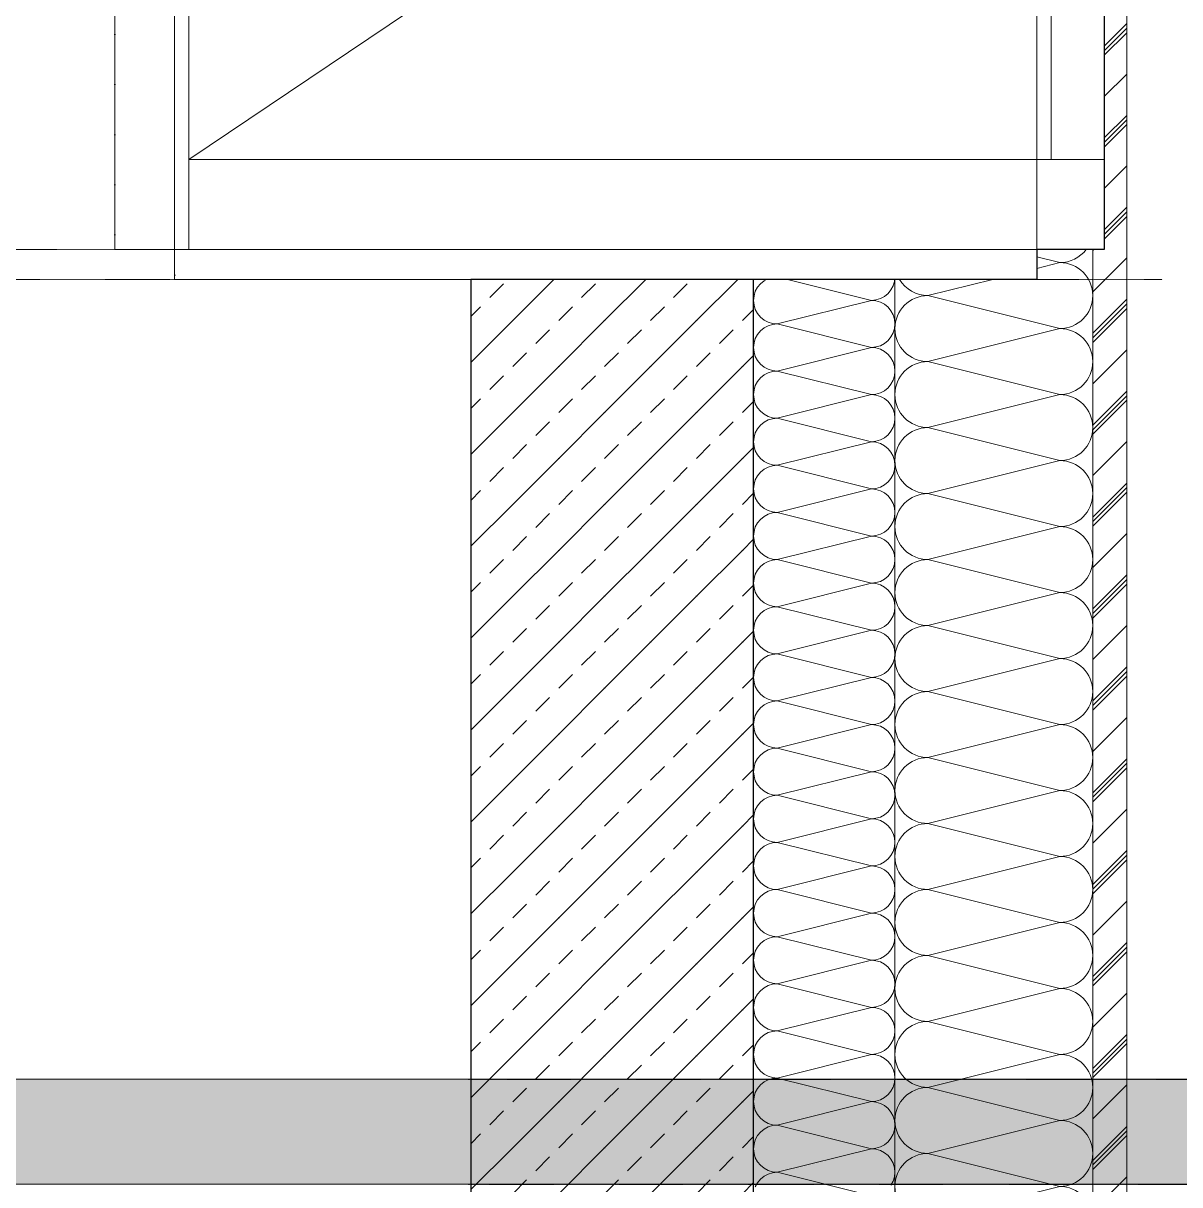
# Model space of a CAD drawing. Header units: metres. Extents: x -19025 to 34897, y -14024 to 26069.
# Drawn here: x 23112 to 24269, y -474 to 688 of the extents above; entities that cross this region are included whole.
import ezdxf

# ---------------------------------------------------------------- set-up
doc = ezdxf.new("R2010")
doc.units = ezdxf.units.M
doc.header["$MEASUREMENT"] = 0
for name, pattern in [('Punktlinie weit', [0.05, 0, -0.05]), ('Strichlinie eng', [0.1, 0.075, -0.025]), ('Strichlinie mittel', [0.15, 0.1, -0.05])]:
    doc.linetypes.add(name, pattern=pattern)
for name, color, linetype in [('110 Wand Aussen', 7, 'Continuous'), ('310 Dachkonstruktion massiv', 7, 'Continuous'), ('930 Beschriftung Allgemein', 7, 'Continuous'), ('938 Beschriftung Statik', 7, 'Continuous'), ('Neubau_130 Wand Innen', 7, 'Continuous')]:
    doc.layers.add(name, color=color, linetype=linetype)

# ---------------------------------------------------------------- blocks, each defined once
blk = doc.blocks.new('Wand_148_1', base_point=(18.8401, 3.83))
at = {"layer": 'Neubau_130 Wand Innen', "linetype": 'Continuous', "lineweight": 13, "true_color": 0xa7a7a7}
h = blk.add_hatch(dxfattribs=at)
h.set_pattern_fill('GIPSKARTONWAND_0001', color=253, style=0, pattern_type=2)
h.set_pattern_definition([(45, (0, 0), (-0.03535534, 0.03535534), [0.05, 0]), (135, (0, 0), (0.03535534, 0.03535534), [0.05, 0])])
h.paths.add_polyline_path([(18.9701, 3.83), (22.6359, 3.83), (22.6359, 3.935), (18.9701, 3.935)])
at = {"layer": 'Neubau_130 Wand Innen', "color": 7, "linetype": 'Continuous', "lineweight": 13, "flags": 128}
for points in [[(22.6359, 3.935), (18.9701, 3.935)], [(18.9701, 3.83), (22.6359, 3.83)]]:
    blk.add_lwpolyline(points, dxfattribs=at)
blk = doc.blocks.new('*X890')
at = {"layer": '310 Dachkonstruktion massiv', "color": 7, "linetype": 'Continuous', "lineweight": 13}
for p, q in [((22.3975, 4.7518), (22.3746, 4.7575)), ((22.3975, 4.7518), (22.3746, 4.746)), ((22.3306, 4.735), (22.2656, 4.7188)), ((22.3975, 4.6858), (22.2656, 4.7188)), ((22.3975, 4.6858), (22.2656, 4.6528)), ((22.3975, 4.6198), (22.2656, 4.6528)), ((22.3975, 4.6198), (22.2656, 4.5868)), ((22.3975, 4.5538), (22.2656, 4.5868)), ((22.3975, 4.5538), (22.2656, 4.5208)), ((22.3975, 4.4878), (22.2656, 4.5208)), ((22.3975, 4.4878), (22.2656, 4.4548)), ((22.3975, 4.4218), (22.2656, 4.4548)), ((22.3975, 4.4218), (22.2656, 4.3888)), ((22.3975, 4.3558), (22.2656, 4.3888)), ((22.3975, 4.3558), (22.2656, 4.3228)), ((22.3975, 4.2898), (22.2656, 4.3228)), ((22.3975, 4.2898), (22.2656, 4.2568)), ((22.3975, 4.2238), (22.2656, 4.2568)), ((22.3975, 4.2238), (22.2656, 4.1908)), ((22.3975, 4.1578), (22.2656, 4.1908)), ((22.3975, 4.1578), (22.2656, 4.1248)), ((22.3975, 4.0918), (22.2656, 4.1248)), ((22.3975, 4.0918), (22.2656, 4.0588)), ((22.3975, 4.0258), (22.2656, 4.0588)), ((22.3975, 4.0258), (22.2656, 3.9928)), ((22.3975, 3.9598), (22.2656, 3.9928)), ((22.3975, 3.9598), (22.2656, 3.9268)), ((22.3975, 3.8938), (22.2656, 3.9268)), ((22.3975, 3.8938), (22.2656, 3.8608)), ((22.3975, 3.8278), (22.2656, 3.8608)), ((22.3975, 3.8278), (22.2656, 3.7948)), ((22.3975, 3.7618), (22.2656, 3.7948)), ((22.3975, 3.7618), (22.2656, 3.7288)), ((22.3975, 3.6958), (22.2656, 3.7288)), ((22.3975, 3.6958), (22.2656, 3.6628)), ((22.3975, 3.6298), (22.2656, 3.6628)), ((22.3975, 3.6298), (22.2656, 3.5968)), ((22.3975, 3.5638), (22.2656, 3.5968)), ((22.3975, 3.5638), (22.2656, 3.5308)), ((22.3975, 3.4978), (22.2656, 3.5308)), ((22.3975, 3.4978), (22.2656, 3.4648)), ((22.3975, 3.4318), (22.2656, 3.4648)), ((22.3975, 3.4318), (22.2656, 3.3988)), ((22.3975, 3.3658), (22.2656, 3.3988)), ((22.3975, 3.3658), (22.2656, 3.3328)), ((22.3975, 3.2998), (22.2656, 3.3328)), ((22.3975, 3.2998), (22.2656, 3.2668)), ((22.3975, 3.2338), (22.2656, 3.2668)), ((22.3975, 3.2338), (22.2656, 3.2008)), ((22.3975, 3.1678), (22.2656, 3.2008)), ((22.3975, 3.1678), (22.2656, 3.1348)), ((22.3975, 3.1018), (22.2656, 3.1348)), ((22.3975, 3.1018), (22.2656, 3.0688)), ((22.3975, 3.0358), (22.2656, 3.0688)), ((22.3975, 3.0358), (22.3744, 3.03))]:
    blk.add_line(p, q, dxfattribs=at)
for centre, start, end in [((22.3975, 4.7848), 270, 323.2021), ((22.3975, 4.7188), 0, 90), ((22.2656, 4.7518), 210.4796, 270), ((22.2656, 4.6858), 90, 180), ((22.3975, 4.7188), 270, 0), ((22.2656, 4.6858), 180, 270), ((22.3975, 4.6528), 0, 90), ((22.2656, 4.6198), 90, 180), ((22.3975, 4.6528), 270, 0), ((22.2656, 4.6198), 180, 270), ((22.3975, 4.5868), 0, 90), ((22.2656, 4.5538), 90, 180), ((22.3975, 4.5868), 270, 0), ((22.2656, 4.5538), 180, 270), ((22.3975, 4.5208), 0, 90), ((22.2656, 4.4878), 90, 180), ((22.3975, 4.5208), 270, 0), ((22.2656, 4.4878), 180, 270), ((22.3975, 4.4548), 0, 90), ((22.2656, 4.4218), 90, 180), ((22.3975, 4.4548), 270, 0), ((22.2656, 4.4218), 180, 270), ((22.3975, 4.3888), 0, 90), ((22.2656, 4.3558), 90, 180), ((22.3975, 4.3888), 270, 0), ((22.2656, 4.3558), 180, 270), ((22.3975, 4.3228), 0, 90), ((22.2656, 4.2898), 90, 180), ((22.3975, 4.3228), 270, 0), ((22.2656, 4.2898), 180, 270), ((22.3975, 4.2568), 0, 90), ((22.2656, 4.2238), 90, 180), ((22.3975, 4.2568), 270, 0), ((22.2656, 4.2238), 180, 270), ((22.3975, 4.1908), 0, 90), ((22.2656, 4.1578), 90, 180), ((22.3975, 4.1908), 270, 0), ((22.2656, 4.1578), 180, 270), ((22.3975, 4.1248), 0, 90), ((22.2656, 4.0918), 90, 180), ((22.3975, 4.1248), 270, 0), ((22.2656, 4.0918), 180, 270), ((22.3975, 4.0588), 0, 90), ((22.2656, 4.0258), 90, 180), ((22.3975, 4.0588), 270, 0), ((22.2656, 4.0258), 180, 270), ((22.3975, 3.9928), 0, 90), ((22.2656, 3.9598), 90, 180), ((22.3975, 3.9928), 270, 0), ((22.2656, 3.9598), 180, 270), ((22.3975, 3.9268), 0, 90), ((22.2656, 3.8938), 90, 180), ((22.3975, 3.9268), 270, 0), ((22.2656, 3.8938), 180, 270), ((22.3975, 3.8608), 0, 90), ((22.2656, 3.8278), 90, 180), ((22.3975, 3.8608), 270, 0), ((22.2656, 3.8278), 180, 270), ((22.3975, 3.7948), 0, 90), ((22.2656, 3.7618), 90, 180), ((22.3975, 3.7948), 270, 0), ((22.2656, 3.7618), 180, 270), ((22.3975, 3.7288), 0, 90), ((22.2656, 3.6958), 90, 180), ((22.3975, 3.7288), 270, 0), ((22.2656, 3.6958), 180, 270), ((22.3975, 3.6628), 0, 90), ((22.2656, 3.6298), 90, 180), ((22.3975, 3.6628), 270, 0), ((22.2656, 3.6298), 180, 270), ((22.3975, 3.5968), 0, 90), ((22.2656, 3.5638), 90, 180), ((22.3975, 3.5968), 270, 0), ((22.2656, 3.5638), 180, 270), ((22.3975, 3.5308), 0, 90), ((22.2656, 3.4978), 90, 180), ((22.3975, 3.5308), 270, 0), ((22.2656, 3.4978), 180, 270), ((22.3975, 3.4648), 0, 90), ((22.2656, 3.4318), 90, 180), ((22.3975, 3.4648), 270, 0), ((22.2656, 3.4318), 180, 270), ((22.3975, 3.3988), 0, 90), ((22.2656, 3.3658), 90, 180), ((22.3975, 3.3988), 270, 0), ((22.2656, 3.3658), 180, 270), ((22.3975, 3.3328), 0, 90), ((22.2656, 3.2998), 90, 180), ((22.3975, 3.3328), 270, 0), ((22.2656, 3.2998), 180, 270), ((22.3975, 3.2668), 0, 90), ((22.2656, 3.2338), 90, 180), ((22.3975, 3.2668), 270, 0), ((22.2656, 3.2338), 180, 270), ((22.3975, 3.2008), 0, 90), ((22.2656, 3.1678), 90, 180), ((22.3975, 3.2008), 270, 0), ((22.2656, 3.1678), 180, 270), ((22.3975, 3.1348), 0, 90), ((22.2656, 3.1018), 90, 180), ((22.3975, 3.1348), 270, 0), ((22.2656, 3.1018), 180, 270), ((22.3975, 3.0688), 0, 90), ((22.2656, 3.0358), 90, 180), ((22.3975, 3.0688), 270, 0), ((22.2656, 3.0358), 180, 190.1209), ((22.3975, 3.0028), 0, 90), ((22.3975, 3.0028), 355.0799, 0)]:
    blk.add_arc(centre, 0.033, start, end, dxfattribs=at)
blk = doc.blocks.new('*X895')
at = {"layer": '310 Dachkonstruktion massiv', "color": 7, "linetype": 'Continuous', "lineweight": 13}
for p, q in [((22.098, 4.7307), (22.0951, 4.7271)), ((22.1016, 4.7336), (22.098, 4.7307)), ((22.1042, 4.735), (22.1016, 4.7336)), ((22.209, 4.714), (22.1251, 4.735)), ((22.2286, 4.7245), (22.2308, 4.7286)), ((22.2308, 4.7286), (22.2321, 4.733)), ((22.2321, 4.733), (22.2323, 4.735)), ((22.0916, 4.7186), (22.0911, 4.714)), ((22.0929, 4.7231), (22.0916, 4.7186)), ((22.0951, 4.7271), (22.0929, 4.7231)), ((22.218, 4.7158), (22.2221, 4.718)), ((22.2221, 4.718), (22.2257, 4.7209)), ((22.2257, 4.7209), (22.2286, 4.7245)), ((22.0911, 4.714), (22.0916, 4.7094)), ((22.0916, 4.7094), (22.0929, 4.705)), ((22.209, 4.714), (22.1147, 4.6905)), ((22.209, 4.714), (22.2136, 4.7145)), ((22.2136, 4.7136), (22.209, 4.714)), ((22.2136, 4.7145), (22.218, 4.7158)), ((22.218, 4.7123), (22.2136, 4.7136)), ((22.2221, 4.7101), (22.218, 4.7123)), ((22.2257, 4.7071), (22.2221, 4.7101)), ((22.2286, 4.7036), (22.2257, 4.7071)), ((22.0929, 4.705), (22.0951, 4.701)), ((22.0951, 4.701), (22.098, 4.6974)), ((22.098, 4.6974), (22.1016, 4.6944)), ((22.1016, 4.6944), (22.1057, 4.6923)), ((22.2308, 4.6995), (22.2286, 4.7036)), ((22.2321, 4.6951), (22.2308, 4.6995)), ((22.2326, 4.6905), (22.2321, 4.6951)), ((22.098, 4.6836), (22.0951, 4.68)), ((22.1016, 4.6865), (22.098, 4.6836)), ((22.1057, 4.6887), (22.1016, 4.6865)), ((22.1057, 4.6923), (22.1101, 4.6909)), ((22.1101, 4.69), (22.1057, 4.6887)), ((22.1101, 4.6909), (22.1147, 4.6905)), ((22.1147, 4.6905), (22.1101, 4.69)), ((22.209, 4.6669), (22.1147, 4.6905)), ((22.2308, 4.6815), (22.2321, 4.6859)), ((22.2321, 4.6859), (22.2326, 4.6905)), ((22.0916, 4.6715), (22.0911, 4.6669)), ((22.0929, 4.6759), (22.0916, 4.6715)), ((22.0951, 4.68), (22.0929, 4.6759)), ((22.218, 4.6687), (22.2221, 4.6709)), ((22.2221, 4.6709), (22.2257, 4.6738)), ((22.2257, 4.6738), (22.2286, 4.6774)), ((22.2286, 4.6774), (22.2308, 4.6815)), ((22.0911, 4.6669), (22.0916, 4.6623)), ((22.0916, 4.6623), (22.0929, 4.6579)), ((22.209, 4.6669), (22.1147, 4.6433)), ((22.209, 4.6669), (22.2136, 4.6674)), ((22.2136, 4.6665), (22.209, 4.6669)), ((22.2136, 4.6674), (22.218, 4.6687)), ((22.218, 4.6651), (22.2136, 4.6665)), ((22.2221, 4.6629), (22.218, 4.6651)), ((22.2257, 4.66), (22.2221, 4.6629)), ((22.2286, 4.6564), (22.2257, 4.66)), ((22.0929, 4.6579), (22.0951, 4.6538)), ((22.0951, 4.6538), (22.098, 4.6502)), ((22.098, 4.6502), (22.1016, 4.6473)), ((22.1016, 4.6473), (22.1057, 4.6451)), ((22.2308, 4.6524), (22.2286, 4.6564)), ((22.2321, 4.6479), (22.2308, 4.6524)), ((22.2326, 4.6433), (22.2321, 4.6479)), ((22.098, 4.6364), (22.0951, 4.6329)), ((22.1016, 4.6394), (22.098, 4.6364)), ((22.1057, 4.6415), (22.1016, 4.6394)), ((22.1057, 4.6451), (22.1101, 4.6438)), ((22.1101, 4.6429), (22.1057, 4.6415)), ((22.1101, 4.6438), (22.1147, 4.6433)), ((22.1147, 4.6433), (22.1101, 4.6429)), ((22.209, 4.6198), (22.1147, 4.6433)), ((22.2308, 4.6343), (22.2321, 4.6387)), ((22.2321, 4.6387), (22.2326, 4.6433)), ((22.0916, 4.6244), (22.0911, 4.6198)), ((22.0929, 4.6288), (22.0916, 4.6244)), ((22.0951, 4.6329), (22.0929, 4.6288)), ((22.2221, 4.6237), (22.2257, 4.6267)), ((22.2257, 4.6267), (22.2286, 4.6302)), ((22.2286, 4.6302), (22.2308, 4.6343)), ((22.0911, 4.6198), (22.0916, 4.6152)), ((22.0916, 4.6152), (22.0929, 4.6107)), ((22.209, 4.6198), (22.1147, 4.5962)), ((22.209, 4.6198), (22.2136, 4.6202)), ((22.2136, 4.6193), (22.209, 4.6198)), ((22.2136, 4.6202), (22.218, 4.6216)), ((22.218, 4.618), (22.2136, 4.6193)), ((22.218, 4.6216), (22.2221, 4.6237)), ((22.2221, 4.6158), (22.218, 4.618)), ((22.2257, 4.6129), (22.2221, 4.6158)), ((22.2286, 4.6093), (22.2257, 4.6129)), ((22.0929, 4.6107), (22.0951, 4.6067)), ((22.0951, 4.6067), (22.098, 4.6031)), ((22.098, 4.6031), (22.1016, 4.6002)), ((22.2308, 4.6052), (22.2286, 4.6093)), ((22.2321, 4.6008), (22.2308, 4.6052)), ((22.2326, 4.5962), (22.2321, 4.6008)), ((22.098, 4.5893), (22.0951, 4.5857)), ((22.1016, 4.5922), (22.098, 4.5893)), ((22.1016, 4.6002), (22.1057, 4.598)), ((22.1057, 4.5944), (22.1016, 4.5922)), ((22.1057, 4.598), (22.1101, 4.5966)), ((22.1101, 4.5957), (22.1057, 4.5944)), ((22.1101, 4.5966), (22.1147, 4.5962)), ((22.1147, 4.5962), (22.1101, 4.5957)), ((22.209, 4.5726), (22.1147, 4.5962)), ((22.2308, 4.5872), (22.2321, 4.5916)), ((22.2321, 4.5916), (22.2326, 4.5962)), ((22.0929, 4.5816), (22.0916, 4.5772)), ((22.0951, 4.5857), (22.0929, 4.5816)), ((22.2221, 4.5766), (22.2257, 4.5795)), ((22.2257, 4.5795), (22.2286, 4.5831)), ((22.2286, 4.5831), (22.2308, 4.5872)), ((22.0916, 4.5772), (22.0911, 4.5726)), ((22.0911, 4.5726), (22.0916, 4.568)), ((22.0916, 4.568), (22.0929, 4.5636)), ((22.209, 4.5726), (22.1147, 4.5491)), ((22.209, 4.5726), (22.2136, 4.5731)), ((22.2136, 4.5722), (22.209, 4.5726)), ((22.2136, 4.5731), (22.218, 4.5744)), ((22.218, 4.5708), (22.2136, 4.5722)), ((22.218, 4.5744), (22.2221, 4.5766)), ((22.2221, 4.5687), (22.218, 4.5708)), ((22.2257, 4.5657), (22.2221, 4.5687)), ((22.0929, 4.5636), (22.0951, 4.5595)), ((22.0951, 4.5595), (22.098, 4.556)), ((22.098, 4.556), (22.1016, 4.553)), ((22.2286, 4.5621), (22.2257, 4.5657)), ((22.2308, 4.5581), (22.2286, 4.5621)), ((22.2321, 4.5537), (22.2308, 4.5581)), ((22.1016, 4.5451), (22.098, 4.5422)), ((22.1016, 4.553), (22.1057, 4.5508)), ((22.1057, 4.5473), (22.1016, 4.5451)), ((22.1057, 4.5508), (22.1101, 4.5495)), ((22.1101, 4.5486), (22.1057, 4.5473)), ((22.1101, 4.5495), (22.1147, 4.5491)), ((22.1147, 4.5491), (22.1101, 4.5486)), ((22.209, 4.5255), (22.1147, 4.5491)), ((22.2308, 4.54), (22.2321, 4.5445)), ((22.2326, 4.5491), (22.2321, 4.5537)), ((22.2321, 4.5445), (22.2326, 4.5491)), ((22.0929, 4.5345), (22.0916, 4.5301)), ((22.0951, 4.5386), (22.0929, 4.5345)), ((22.098, 4.5422), (22.0951, 4.5386)), ((22.2221, 4.5295), (22.2257, 4.5324)), ((22.2257, 4.5324), (22.2286, 4.536)), ((22.2286, 4.536), (22.2308, 4.54)), ((22.0916, 4.5301), (22.0911, 4.5255)), ((22.0911, 4.5255), (22.0916, 4.5209)), ((22.0916, 4.5209), (22.0929, 4.5165)), ((22.209, 4.5255), (22.1147, 4.5019)), ((22.209, 4.5255), (22.2136, 4.5259)), ((22.2136, 4.525), (22.209, 4.5255)), ((22.2136, 4.5259), (22.218, 4.5273)), ((22.218, 4.5237), (22.2136, 4.525)), ((22.218, 4.5273), (22.2221, 4.5295)), ((22.2221, 4.5215), (22.218, 4.5237)), ((22.2257, 4.5186), (22.2221, 4.5215)), ((22.0929, 4.5165), (22.0951, 4.5124)), ((22.0951, 4.5124), (22.098, 4.5088)), ((22.098, 4.5088), (22.1016, 4.5059)), ((22.2286, 4.515), (22.2257, 4.5186)), ((22.2308, 4.5109), (22.2286, 4.515)), ((22.2321, 4.5065), (22.2308, 4.5109)), ((22.1016, 4.4979), (22.098, 4.495)), ((22.1016, 4.5059), (22.1057, 4.5037)), ((22.1057, 4.5001), (22.1016, 4.4979)), ((22.1057, 4.5037), (22.1101, 4.5024)), ((22.1101, 4.5015), (22.1057, 4.5001)), ((22.1101, 4.5024), (22.1147, 4.5019)), ((22.1147, 4.5019), (22.1101, 4.5015)), ((22.209, 4.4783), (22.1147, 4.5019)), ((22.2308, 4.4929), (22.2321, 4.4973)), ((22.2326, 4.5019), (22.2321, 4.5065)), ((22.2321, 4.4973), (22.2326, 4.5019)), ((22.0929, 4.4874), (22.0916, 4.4829)), ((22.0951, 4.4914), (22.0929, 4.4874)), ((22.098, 4.495), (22.0951, 4.4914)), ((22.2221, 4.4823), (22.2257, 4.4852)), ((22.2257, 4.4852), (22.2286, 4.4888)), ((22.2286, 4.4888), (22.2308, 4.4929)), ((22.0916, 4.4829), (22.0911, 4.4783)), ((22.0911, 4.4783), (22.0916, 4.4737)), ((22.0916, 4.4737), (22.0929, 4.4693)), ((22.209, 4.4783), (22.1147, 4.4548)), ((22.209, 4.4783), (22.2136, 4.4788)), ((22.2136, 4.4779), (22.209, 4.4783)), ((22.2136, 4.4788), (22.218, 4.4801)), ((22.218, 4.4765), (22.2136, 4.4779)), ((22.218, 4.4801), (22.2221, 4.4823)), ((22.2221, 4.4744), (22.218, 4.4765)), ((22.2257, 4.4714), (22.2221, 4.4744)), ((22.0929, 4.4693), (22.0951, 4.4652)), ((22.0951, 4.4652), (22.098, 4.4617)), ((22.098, 4.4617), (22.1016, 4.4587)), ((22.2286, 4.4679), (22.2257, 4.4714)), ((22.2308, 4.4638), (22.2286, 4.4679)), ((22.2321, 4.4594), (22.2308, 4.4638)), ((22.1016, 4.4508), (22.098, 4.4479)), ((22.1016, 4.4587), (22.1057, 4.4566)), ((22.1057, 4.453), (22.1016, 4.4508)), ((22.1057, 4.4566), (22.1101, 4.4552)), ((22.1101, 4.4543), (22.1057, 4.453)), ((22.1101, 4.4552), (22.1147, 4.4548)), ((22.1147, 4.4548), (22.1101, 4.4543)), ((22.209, 4.4312), (22.1147, 4.4548)), ((22.2308, 4.4458), (22.2321, 4.4502)), ((22.2326, 4.4548), (22.2321, 4.4594)), ((22.2321, 4.4502), (22.2326, 4.4548)), ((22.0929, 4.4402), (22.0916, 4.4358)), ((22.0951, 4.4443), (22.0929, 4.4402)), ((22.098, 4.4479), (22.0951, 4.4443)), ((22.2221, 4.4352), (22.2257, 4.4381)), ((22.2257, 4.4381), (22.2286, 4.4417)), ((22.2286, 4.4417), (22.2308, 4.4458)), ((22.0916, 4.4358), (22.0911, 4.4312)), ((22.0911, 4.4312), (22.0916, 4.4266)), ((22.0916, 4.4266), (22.0929, 4.4222)), ((22.209, 4.4312), (22.1147, 4.4076)), ((22.209, 4.4312), (22.2136, 4.4317)), ((22.2136, 4.4307), (22.209, 4.4312)), ((22.2136, 4.4317), (22.218, 4.433)), ((22.218, 4.4294), (22.2136, 4.4307)), ((22.218, 4.433), (22.2221, 4.4352)), ((22.2221, 4.4272), (22.218, 4.4294)), ((22.2257, 4.4243), (22.2221, 4.4272)), ((22.0929, 4.4222), (22.0951, 4.4181)), ((22.0951, 4.4181), (22.098, 4.4145)), ((22.2286, 4.4207), (22.2257, 4.4243)), ((22.2308, 4.4167), (22.2286, 4.4207)), ((22.2321, 4.4122), (22.2308, 4.4167)), ((22.098, 4.4145), (22.1016, 4.4116)), ((22.1016, 4.4037), (22.098, 4.4007)), ((22.1016, 4.4116), (22.1057, 4.4094)), ((22.1057, 4.4058), (22.1016, 4.4037)), ((22.1057, 4.4094), (22.1101, 4.4081)), ((22.1101, 4.4072), (22.1057, 4.4058)), ((22.1101, 4.4081), (22.1147, 4.4076)), ((22.1147, 4.4076), (22.1101, 4.4072)), ((22.209, 4.3841), (22.1147, 4.4076)), ((22.2326, 4.4076), (22.2321, 4.4122)), ((22.2321, 4.403), (22.2326, 4.4076)), ((22.0929, 4.3931), (22.0916, 4.3887)), ((22.0951, 4.3972), (22.0929, 4.3931)), ((22.098, 4.4007), (22.0951, 4.3972)), ((22.2257, 4.391), (22.2286, 4.3945)), ((22.2286, 4.3945), (22.2308, 4.3986)), ((22.2308, 4.3986), (22.2321, 4.403)), ((22.0916, 4.3887), (22.0911, 4.3841)), ((22.0911, 4.3841), (22.0916, 4.3795)), ((22.209, 4.3841), (22.1147, 4.3605)), ((22.209, 4.3841), (22.2136, 4.3845)), ((22.2136, 4.3836), (22.209, 4.3841)), ((22.2136, 4.3845), (22.218, 4.3859)), ((22.218, 4.3823), (22.2136, 4.3836)), ((22.218, 4.3859), (22.2221, 4.388)), ((22.2221, 4.3801), (22.218, 4.3823)), ((22.2221, 4.388), (22.2257, 4.391)), ((22.2257, 4.3772), (22.2221, 4.3801)), ((22.0916, 4.3795), (22.0929, 4.375)), ((22.0929, 4.375), (22.0951, 4.371)), ((22.0951, 4.371), (22.098, 4.3674)), ((22.2286, 4.3736), (22.2257, 4.3772)), ((22.2308, 4.3695), (22.2286, 4.3736)), ((22.2321, 4.3651), (22.2308, 4.3695)), ((22.098, 4.3674), (22.1016, 4.3645)), ((22.1016, 4.3645), (22.1057, 4.3623)), ((22.1057, 4.3587), (22.1016, 4.3565)), ((22.1057, 4.3623), (22.1101, 4.3609)), ((22.1101, 4.36), (22.1057, 4.3587)), ((22.1101, 4.3609), (22.1147, 4.3605)), ((22.1147, 4.3605), (22.1101, 4.36)), ((22.209, 4.3369), (22.1147, 4.3605)), ((22.2326, 4.3605), (22.2321, 4.3651)), ((22.2321, 4.3559), (22.2326, 4.3605)), ((22.0929, 4.3459), (22.0916, 4.3415)), ((22.0951, 4.35), (22.0929, 4.3459)), ((22.098, 4.3536), (22.0951, 4.35)), ((22.1016, 4.3565), (22.098, 4.3536)), ((22.2257, 4.3438), (22.2286, 4.3474)), ((22.2286, 4.3474), (22.2308, 4.3515)), ((22.2308, 4.3515), (22.2321, 4.3559)), ((22.0916, 4.3415), (22.0911, 4.3369)), ((22.0911, 4.3369), (22.0916, 4.3323)), ((22.209, 4.3369), (22.1147, 4.3134)), ((22.209, 4.3369), (22.2136, 4.3374)), ((22.2136, 4.3365), (22.209, 4.3369)), ((22.2136, 4.3374), (22.218, 4.3387)), ((22.218, 4.3351), (22.2136, 4.3365)), ((22.218, 4.3387), (22.2221, 4.3409)), ((22.2221, 4.3329), (22.218, 4.3351)), ((22.2221, 4.3409), (22.2257, 4.3438)), ((22.0916, 4.3323), (22.0929, 4.3279)), ((22.0929, 4.3279), (22.0951, 4.3238)), ((22.0951, 4.3238), (22.098, 4.3203)), ((22.2257, 4.33), (22.2221, 4.3329)), ((22.2286, 4.3264), (22.2257, 4.33)), ((22.2308, 4.3224), (22.2286, 4.3264)), ((22.2321, 4.3179), (22.2308, 4.3224)), ((22.098, 4.3203), (22.1016, 4.3173)), ((22.1016, 4.3173), (22.1057, 4.3151)), ((22.1057, 4.3116), (22.1016, 4.3094)), ((22.1057, 4.3151), (22.1101, 4.3138)), ((22.1101, 4.3129), (22.1057, 4.3116)), ((22.1101, 4.3138), (22.1147, 4.3134)), ((22.1147, 4.3134), (22.1101, 4.3129)), ((22.209, 4.2898), (22.1147, 4.3134)), ((22.2326, 4.3134), (22.2321, 4.3179)), ((22.2321, 4.3088), (22.2326, 4.3134)), ((22.0929, 4.2988), (22.0916, 4.2944)), ((22.0951, 4.3029), (22.0929, 4.2988)), ((22.098, 4.3064), (22.0951, 4.3029)), ((22.1016, 4.3094), (22.098, 4.3064)), ((22.2257, 4.2967), (22.2286, 4.3003)), ((22.2286, 4.3003), (22.2308, 4.3043)), ((22.2308, 4.3043), (22.2321, 4.3088)), ((22.0916, 4.2944), (22.0911, 4.2898)), ((22.0911, 4.2898), (22.0916, 4.2852)), ((22.209, 4.2898), (22.1147, 4.2662)), ((22.209, 4.2898), (22.2136, 4.2902)), ((22.2136, 4.2893), (22.209, 4.2898)), ((22.2136, 4.2902), (22.218, 4.2916)), ((22.218, 4.288), (22.2136, 4.2893)), ((22.218, 4.2916), (22.2221, 4.2938)), ((22.2221, 4.2858), (22.218, 4.288)), ((22.2221, 4.2938), (22.2257, 4.2967)), ((22.0916, 4.2852), (22.0929, 4.2808)), ((22.0929, 4.2808), (22.0951, 4.2767)), ((22.0951, 4.2767), (22.098, 4.2731)), ((22.2257, 4.2829), (22.2221, 4.2858)), ((22.2286, 4.2793), (22.2257, 4.2829)), ((22.2308, 4.2752), (22.2286, 4.2793)), ((22.098, 4.2731), (22.1016, 4.2702)), ((22.1016, 4.2702), (22.1057, 4.268)), ((22.1057, 4.2644), (22.1016, 4.2622)), ((22.1057, 4.268), (22.1101, 4.2667)), ((22.1101, 4.2658), (22.1057, 4.2644)), ((22.1101, 4.2667), (22.1147, 4.2662)), ((22.1147, 4.2662), (22.1101, 4.2658)), ((22.209, 4.2426), (22.1147, 4.2662)), ((22.2321, 4.2708), (22.2308, 4.2752)), ((22.2326, 4.2662), (22.2321, 4.2708)), ((22.2321, 4.2616), (22.2326, 4.2662)), ((22.0951, 4.2557), (22.0929, 4.2517)), ((22.098, 4.2593), (22.0951, 4.2557)), ((22.1016, 4.2622), (22.098, 4.2593)), ((22.2257, 4.2495), (22.2286, 4.2531)), ((22.2286, 4.2531), (22.2308, 4.2572)), ((22.2308, 4.2572), (22.2321, 4.2616)), ((22.0916, 4.2472), (22.0911, 4.2426)), ((22.0911, 4.2426), (22.0916, 4.238)), ((22.0929, 4.2517), (22.0916, 4.2472)), ((22.209, 4.2426), (22.1147, 4.2191)), ((22.209, 4.2426), (22.2136, 4.2431)), ((22.2136, 4.2422), (22.209, 4.2426)), ((22.2136, 4.2431), (22.218, 4.2444)), ((22.218, 4.2408), (22.2136, 4.2422)), ((22.218, 4.2444), (22.2221, 4.2466)), ((22.2221, 4.2387), (22.218, 4.2408)), ((22.2221, 4.2466), (22.2257, 4.2495)), ((22.0916, 4.238), (22.0929, 4.2336)), ((22.0929, 4.2336), (22.0951, 4.2295)), ((22.0951, 4.2295), (22.098, 4.226)), ((22.2257, 4.2357), (22.2221, 4.2387)), ((22.2286, 4.2322), (22.2257, 4.2357)), ((22.2308, 4.2281), (22.2286, 4.2322)), ((22.098, 4.226), (22.1016, 4.223)), ((22.1016, 4.223), (22.1057, 4.2209)), ((22.1057, 4.2173), (22.1016, 4.2151)), ((22.1057, 4.2209), (22.1101, 4.2195)), ((22.1101, 4.2186), (22.1057, 4.2173)), ((22.1101, 4.2195), (22.1147, 4.2191)), ((22.1147, 4.2191), (22.1101, 4.2186)), ((22.209, 4.1955), (22.1147, 4.2191)), ((22.2321, 4.2237), (22.2308, 4.2281)), ((22.2326, 4.2191), (22.2321, 4.2237)), ((22.2321, 4.2145), (22.2326, 4.2191)), ((22.0951, 4.2086), (22.0929, 4.2045)), ((22.098, 4.2122), (22.0951, 4.2086)), ((22.1016, 4.2151), (22.098, 4.2122)), ((22.2257, 4.2024), (22.2286, 4.206)), ((22.2286, 4.206), (22.2308, 4.2101)), ((22.2308, 4.2101), (22.2321, 4.2145)), ((22.0916, 4.2001), (22.0911, 4.1955)), ((22.0911, 4.1955), (22.0916, 4.1909)), ((22.0929, 4.2045), (22.0916, 4.2001)), ((22.209, 4.1955), (22.1147, 4.1719)), ((22.209, 4.1955), (22.2136, 4.196)), ((22.2136, 4.195), (22.209, 4.1955)), ((22.2136, 4.196), (22.218, 4.1973)), ((22.218, 4.1937), (22.2136, 4.195)), ((22.218, 4.1973), (22.2221, 4.1995)), ((22.2221, 4.1995), (22.2257, 4.2024)), ((22.0916, 4.1909), (22.0929, 4.1865)), ((22.0929, 4.1865), (22.0951, 4.1824)), ((22.0951, 4.1824), (22.098, 4.1788)), ((22.2221, 4.1915), (22.218, 4.1937)), ((22.2257, 4.1886), (22.2221, 4.1915)), ((22.2286, 4.185), (22.2257, 4.1886)), ((22.2308, 4.1809), (22.2286, 4.185)), ((22.098, 4.1788), (22.1016, 4.1759)), ((22.1016, 4.1759), (22.1057, 4.1737)), ((22.1057, 4.1737), (22.1101, 4.1724)), ((22.1101, 4.1715), (22.1057, 4.1701)), ((22.1101, 4.1724), (22.1147, 4.1719)), ((22.1147, 4.1719), (22.1101, 4.1715)), ((22.209, 4.1484), (22.1147, 4.1719)), ((22.2321, 4.1765), (22.2308, 4.1809)), ((22.2326, 4.1719), (22.2321, 4.1765)), ((22.2321, 4.1673), (22.2326, 4.1719)), ((22.0951, 4.1615), (22.0929, 4.1574)), ((22.098, 4.165), (22.0951, 4.1615)), ((22.1016, 4.168), (22.098, 4.165)), ((22.1057, 4.1701), (22.1016, 4.168)), ((22.2286, 4.1588), (22.2308, 4.1629)), ((22.2308, 4.1629), (22.2321, 4.1673)), ((22.0916, 4.153), (22.0911, 4.1484)), ((22.0911, 4.1484), (22.0916, 4.1438)), ((22.0929, 4.1574), (22.0916, 4.153)), ((22.209, 4.1484), (22.1147, 4.1248)), ((22.209, 4.1484), (22.2136, 4.1488)), ((22.2136, 4.1479), (22.209, 4.1484)), ((22.2136, 4.1488), (22.218, 4.1502)), ((22.218, 4.1466), (22.2136, 4.1479)), ((22.218, 4.1502), (22.2221, 4.1523)), ((22.2221, 4.1523), (22.2257, 4.1553)), ((22.2257, 4.1553), (22.2286, 4.1588)), ((22.0916, 4.1438), (22.0929, 4.1393)), ((22.0929, 4.1393), (22.0951, 4.1353)), ((22.2221, 4.1444), (22.218, 4.1466)), ((22.2257, 4.1415), (22.2221, 4.1444)), ((22.2286, 4.1379), (22.2257, 4.1415)), ((22.2308, 4.1338), (22.2286, 4.1379)), ((22.0951, 4.1353), (22.098, 4.1317)), ((22.098, 4.1317), (22.1016, 4.1288)), ((22.1016, 4.1288), (22.1057, 4.1266)), ((22.1057, 4.1266), (22.1101, 4.1252)), ((22.1101, 4.1243), (22.1057, 4.123)), ((22.1101, 4.1252), (22.1147, 4.1248)), ((22.1147, 4.1248), (22.1101, 4.1243)), ((22.209, 4.1012), (22.1147, 4.1248)), ((22.2321, 4.1294), (22.2308, 4.1338)), ((22.2326, 4.1248), (22.2321, 4.1294)), ((22.2321, 4.1202), (22.2326, 4.1248)), ((22.0951, 4.1143), (22.0929, 4.1102)), ((22.098, 4.1179), (22.0951, 4.1143)), ((22.1016, 4.1208), (22.098, 4.1179)), ((22.1057, 4.123), (22.1016, 4.1208)), ((22.2286, 4.1117), (22.2308, 4.1158)), ((22.2308, 4.1158), (22.2321, 4.1202)), ((22.0916, 4.1058), (22.0911, 4.1012)), ((22.0911, 4.1012), (22.0916, 4.0966)), ((22.0929, 4.1102), (22.0916, 4.1058)), ((22.209, 4.1012), (22.1147, 4.0776)), ((22.209, 4.1012), (22.2136, 4.1017)), ((22.2136, 4.1008), (22.209, 4.1012)), ((22.2136, 4.1017), (22.218, 4.103)), ((22.218, 4.103), (22.2221, 4.1052)), ((22.2221, 4.1052), (22.2257, 4.1081)), ((22.2257, 4.1081), (22.2286, 4.1117)), ((22.0916, 4.0966), (22.0929, 4.0922)), ((22.0929, 4.0922), (22.0951, 4.0881)), ((22.218, 4.0994), (22.2136, 4.1008)), ((22.2221, 4.0972), (22.218, 4.0994)), ((22.2257, 4.0943), (22.2221, 4.0972)), ((22.2286, 4.0907), (22.2257, 4.0943)), ((22.2308, 4.0867), (22.2286, 4.0907)), ((22.0951, 4.0881), (22.098, 4.0846)), ((22.098, 4.0846), (22.1016, 4.0816)), ((22.1016, 4.0816), (22.1057, 4.0794)), ((22.1057, 4.0794), (22.1101, 4.0781)), ((22.1101, 4.0781), (22.1147, 4.0776)), ((22.2321, 4.0822), (22.2308, 4.0867)), ((22.2326, 4.0776), (22.2321, 4.0822)), ((22.0951, 4.0672), (22.0929, 4.0631)), ((22.098, 4.0707), (22.0951, 4.0672)), ((22.1016, 4.0737), (22.098, 4.0707)), ((22.1057, 4.0759), (22.1016, 4.0737)), ((22.1101, 4.0772), (22.1057, 4.0759)), ((22.1147, 4.0776), (22.1101, 4.0772)), ((22.209, 4.0541), (22.1147, 4.0776)), ((22.2286, 4.0646), (22.2308, 4.0686)), ((22.2308, 4.0686), (22.2321, 4.0731)), ((22.2321, 4.0731), (22.2326, 4.0776)), ((22.0916, 4.0587), (22.0911, 4.0541)), ((22.0929, 4.0631), (22.0916, 4.0587)), ((22.2136, 4.0545), (22.218, 4.0559)), ((22.218, 4.0559), (22.2221, 4.0581)), ((22.2221, 4.0581), (22.2257, 4.061)), ((22.2257, 4.061), (22.2286, 4.0646)), ((22.0911, 4.0541), (22.0916, 4.0495)), ((22.0916, 4.0495), (22.0929, 4.0451)), ((22.0929, 4.0451), (22.0951, 4.041)), ((22.209, 4.0541), (22.1147, 4.0305)), ((22.209, 4.0541), (22.2136, 4.0545)), ((22.2136, 4.0536), (22.209, 4.0541)), ((22.218, 4.0523), (22.2136, 4.0536)), ((22.2221, 4.0501), (22.218, 4.0523)), ((22.2257, 4.0472), (22.2221, 4.0501)), ((22.2286, 4.0436), (22.2257, 4.0472)), ((22.2308, 4.0395), (22.2286, 4.0436)), ((22.0951, 4.041), (22.098, 4.0374)), ((22.098, 4.0374), (22.1016, 4.0345)), ((22.1016, 4.0345), (22.1057, 4.0323)), ((22.1057, 4.0323), (22.1101, 4.031)), ((22.2321, 4.0351), (22.2308, 4.0395)), ((22.2326, 4.0305), (22.2321, 4.0351)), ((22.0951, 4.02), (22.0929, 4.016)), ((22.098, 4.0236), (22.0951, 4.02)), ((22.1016, 4.0265), (22.098, 4.0236)), ((22.1057, 4.0287), (22.1016, 4.0265)), ((22.1101, 4.0301), (22.1057, 4.0287)), ((22.1101, 4.031), (22.1147, 4.0305)), ((22.1147, 4.0305), (22.1101, 4.0301)), ((22.209, 4.0069), (22.1147, 4.0305)), ((22.2286, 4.0174), (22.2308, 4.0215)), ((22.2308, 4.0215), (22.2321, 4.0259)), ((22.2321, 4.0259), (22.2326, 4.0305)), ((22.0916, 4.0115), (22.0911, 4.0069)), ((22.0929, 4.016), (22.0916, 4.0115)), ((22.2136, 4.0074), (22.218, 4.0087)), ((22.218, 4.0087), (22.2221, 4.0109)), ((22.2221, 4.0109), (22.2257, 4.0138)), ((22.2257, 4.0138), (22.2286, 4.0174)), ((22.0911, 4.0069), (22.0916, 4.0023)), ((22.0916, 4.0023), (22.0929, 3.9979)), ((22.0929, 3.9979), (22.0951, 3.9938)), ((22.209, 4.0069), (22.1147, 3.9834)), ((22.209, 4.0069), (22.2136, 4.0074)), ((22.2136, 4.0065), (22.209, 4.0069)), ((22.218, 4.0051), (22.2136, 4.0065)), ((22.2221, 4.003), (22.218, 4.0051)), ((22.2257, 4), (22.2221, 4.003)), ((22.2286, 3.9965), (22.2257, 4)), ((22.0951, 3.9938), (22.098, 3.9903)), ((22.098, 3.9903), (22.1016, 3.9873)), ((22.1016, 3.9873), (22.1057, 3.9852)), ((22.1057, 3.9852), (22.1101, 3.9838)), ((22.2308, 3.9924), (22.2286, 3.9965)), ((22.2321, 3.988), (22.2308, 3.9924)), ((22.2326, 3.9834), (22.2321, 3.988)), ((22.098, 3.9765), (22.0951, 3.9729)), ((22.1016, 3.9794), (22.098, 3.9765)), ((22.1057, 3.9816), (22.1016, 3.9794)), ((22.1101, 3.9829), (22.1057, 3.9816)), ((22.1101, 3.9838), (22.1147, 3.9834)), ((22.1147, 3.9834), (22.1101, 3.9829)), ((22.209, 3.9598), (22.1147, 3.9834)), ((22.2286, 3.9703), (22.2308, 3.9743)), ((22.2308, 3.9743), (22.2321, 3.9788)), ((22.2321, 3.9788), (22.2326, 3.9834)), ((22.0916, 3.9644), (22.0911, 3.9598)), ((22.0929, 3.9688), (22.0916, 3.9644)), ((22.0951, 3.9729), (22.0929, 3.9688)), ((22.218, 3.9616), (22.2221, 3.9638)), ((22.2221, 3.9638), (22.2257, 3.9667)), ((22.2257, 3.9667), (22.2286, 3.9703)), ((22.0911, 3.9598), (22.0916, 3.9552)), ((22.0916, 3.9552), (22.0929, 3.9508)), ((22.0929, 3.9508), (22.0951, 3.9467)), ((22.209, 3.9598), (22.1147, 3.9362)), ((22.209, 3.9598), (22.2136, 3.9603)), ((22.2136, 3.9593), (22.209, 3.9598)), ((22.2136, 3.9603), (22.218, 3.9616)), ((22.218, 3.958), (22.2136, 3.9593)), ((22.2221, 3.9558), (22.218, 3.958)), ((22.2257, 3.9529), (22.2221, 3.9558)), ((22.2286, 3.9493), (22.2257, 3.9529)), ((22.0951, 3.9467), (22.098, 3.9431)), ((22.098, 3.9431), (22.1016, 3.9402)), ((22.1016, 3.9402), (22.1057, 3.938)), ((22.2308, 3.9452), (22.2286, 3.9493)), ((22.2321, 3.9408), (22.2308, 3.9452)), ((22.2326, 3.9362), (22.2321, 3.9408)), ((22.098, 3.9293), (22.0951, 3.9258)), ((22.1016, 3.9323), (22.098, 3.9293)), ((22.1057, 3.9344), (22.1016, 3.9323)), ((22.1057, 3.938), (22.1101, 3.9367)), ((22.1101, 3.9358), (22.1057, 3.9344)), ((22.1101, 3.9367), (22.1147, 3.9362)), ((22.1147, 3.9362), (22.1101, 3.9358)), ((22.209, 3.9127), (22.1147, 3.9362)), ((22.2286, 3.9231), (22.2308, 3.9272)), ((22.2308, 3.9272), (22.2321, 3.9316)), ((22.2321, 3.9316), (22.2326, 3.9362)), ((22.0916, 3.9173), (22.0911, 3.9127)), ((22.0929, 3.9217), (22.0916, 3.9173)), ((22.0951, 3.9258), (22.0929, 3.9217)), ((22.218, 3.9145), (22.2221, 3.9166)), ((22.2221, 3.9166), (22.2257, 3.9196)), ((22.2257, 3.9196), (22.2286, 3.9231)), ((22.0911, 3.9127), (22.0916, 3.9081)), ((22.0916, 3.9081), (22.0929, 3.9036)), ((22.0929, 3.9036), (22.0951, 3.8996)), ((22.209, 3.9127), (22.1147, 3.8891)), ((22.209, 3.9127), (22.2136, 3.9131)), ((22.2136, 3.9122), (22.209, 3.9127)), ((22.2136, 3.9131), (22.218, 3.9145)), ((22.218, 3.9109), (22.2136, 3.9122)), ((22.2221, 3.9087), (22.218, 3.9109)), ((22.2257, 3.9058), (22.2221, 3.9087)), ((22.2286, 3.9022), (22.2257, 3.9058)), ((22.0951, 3.8996), (22.098, 3.896)), ((22.098, 3.896), (22.1016, 3.8931)), ((22.1016, 3.8931), (22.1057, 3.8909)), ((22.2308, 3.8981), (22.2286, 3.9022)), ((22.2321, 3.8937), (22.2308, 3.8981)), ((22.2326, 3.8891), (22.2321, 3.8937)), ((22.098, 3.8822), (22.0951, 3.8786)), ((22.1016, 3.8851), (22.098, 3.8822)), ((22.1057, 3.8873), (22.1016, 3.8851)), ((22.1057, 3.8909), (22.1101, 3.8895)), ((22.1101, 3.8886), (22.1057, 3.8873)), ((22.1101, 3.8895), (22.1147, 3.8891)), ((22.1147, 3.8891), (22.1101, 3.8886)), ((22.209, 3.8655), (22.1147, 3.8891)), ((22.2308, 3.8801), (22.2321, 3.8845)), ((22.2321, 3.8845), (22.2326, 3.8891)), ((22.0916, 3.8701), (22.0911, 3.8655)), ((22.0929, 3.8745), (22.0916, 3.8701)), ((22.0951, 3.8786), (22.0929, 3.8745)), ((22.218, 3.8673), (22.2221, 3.8695)), ((22.2221, 3.8695), (22.2257, 3.8724)), ((22.2257, 3.8724), (22.2286, 3.876)), ((22.2286, 3.876), (22.2308, 3.8801)), ((22.0911, 3.8655), (22.0916, 3.8609)), ((22.0916, 3.8609), (22.0929, 3.8565)), ((22.209, 3.8655), (22.1147, 3.8419)), ((22.209, 3.8655), (22.2136, 3.866)), ((22.2136, 3.8651), (22.209, 3.8655)), ((22.2136, 3.866), (22.218, 3.8673)), ((22.218, 3.8637), (22.2136, 3.8651)), ((22.2221, 3.8615), (22.218, 3.8637)), ((22.2257, 3.8586), (22.2221, 3.8615)), ((22.2286, 3.855), (22.2257, 3.8586)), ((22.0929, 3.8565), (22.0951, 3.8524)), ((22.0951, 3.8524), (22.098, 3.8489)), ((22.098, 3.8489), (22.1016, 3.8459)), ((22.1016, 3.8459), (22.1057, 3.8437)), ((22.2308, 3.851), (22.2286, 3.855)), ((22.2321, 3.8465), (22.2308, 3.851)), ((22.2326, 3.8419), (22.2321, 3.8465)), ((22.098, 3.835), (22.0951, 3.8315)), ((22.1016, 3.838), (22.098, 3.835)), ((22.1057, 3.8402), (22.1016, 3.838)), ((22.1057, 3.8437), (22.1101, 3.8424)), ((22.1101, 3.8415), (22.1057, 3.8402)), ((22.1101, 3.8424), (22.1147, 3.8419)), ((22.1147, 3.8419), (22.1101, 3.8415)), ((22.209, 3.8184), (22.1147, 3.8419)), ((22.2308, 3.8329), (22.2321, 3.8373)), ((22.2321, 3.8373), (22.2326, 3.8419)), ((22.0951, 3.8315), (22.0929, 3.8274)), ((22.2286, 3.8289), (22.2308, 3.8329))]:
    blk.add_line(p, q, dxfattribs=at)
blk = doc.blocks.new('Einfache Dachfensteröffnung_31')
at = {"layer": '310 Dachkonstruktion massiv', "linetype": 'Continuous', "lineweight": 0}
for p, q in [((0.7, 0.8627), (-0.7, 0.8627)), ((-0.7, 0.8627), (-0.7, 0)), ((0.7, 0), (0.7, 0.8627)), ((-0.7, 0), (0.7, 0))]:
    blk.add_line(p, q, dxfattribs=at)
blk = doc.blocks.new('VELUX GPU_7')
at = {"layer": '310 Dachkonstruktion massiv', "color": 7, "linetype": 'Continuous', "lineweight": 13}
for p, q in [((-0.67, 0.9157), (0.67, 0.9157)), ((-0.58, 0), (-0.58, 0.9157)), ((0, 0.053), (-0.58, 0.9157)), ((0, 0.053), (0.58, 0.9157)), ((0.58, 0), (0.58, 0.9157)), ((-0.58, 0.053), (0.58, 0.053))]:
    blk.add_line(p, q, dxfattribs=at)
at = {"layer": '310 Dachkonstruktion massiv', "color": 7, "linetype": 'Continuous', "lineweight": 13, "flags": 128}
blk.add_lwpolyline([(-0.67, 0), (0.67, 0), (0.67, 0.9899), (-0.67, 0.9899)], close=True, dxfattribs=at)
blk = doc.blocks.new('Dachfläche_55_1', base_point=(20.952, 13.391))
at = {"layer": '310 Dachkonstruktion massiv', "linetype": 'Continuous', "lineweight": 13, "true_color": 0xd2b48c}
h = blk.add_hatch(dxfattribs=at)
h.set_pattern_fill('VOLLHOLZ_SN21_0001', color=43, style=0, pattern_type=2)
h.set_pattern_definition([(225, (-0.0023, 0.0023), (-0.04596194, 0.04596194), []), (225, (0, 0), (-0.04596194, 0.04596194), []), (225, (0.0023, -0.0023), (-0.04596194, 0.04596194), []), (225, (-0.068943, -0.02298), (-0.02298097, 0.02298097), [])])
h.paths.add_polyline_path([(22.4645, 13.391), (22.4305, 13.391), (22.4305, 12.6033), (22.4419, 12.6033), (22.4419, 11.2633), (22.4305, 11.2633), (22.4305, 10.185), (22.4419, 10.185), (22.4419, 8.845), (22.4305, 8.845), (22.4305, 8.725), (22.4419, 8.725), (22.4419, 7.385), (22.4305, 7.385), (22.4305, 6.105), (22.4419, 6.105), (22.4419, 4.765), (22.4305, 4.765), (22.4305, 3), (22.4419, 3), (22.4419, 1.66), (22.4305, 1.66), (22.4305, 0.63), (22.4645, 0.63)])
at = {"layer": '310 Dachkonstruktion massiv', "linetype": 'Continuous', "lineweight": 0, "true_color": 0x000000}
h = blk.add_hatch(dxfattribs=at)
h.set_pattern_fill('BETON__BEWEHRT_SN46_0001', color=18, style=0, pattern_type=2)
h.set_pattern_definition([(45, (0, 0), (-0.04596194, 0.04596194), [0.0195, -0.013]), (45, (-0.02298, 0.02298), (-0.04596194, 0.04596194), [0.065, 0])])
h.paths.add_polyline_path([(22.0911, 4.735), (21.8083, 4.735), (21.8083, 3.03), (22.0911, 3.03)])
at = {"layer": '310 Dachkonstruktion massiv', "color": 7, "linetype": 'Continuous', "lineweight": 13, "flags": 128}
for points in [[(22.4645, 0.63), (22.4645, 13.391)], [(22.4305, 3), (22.4305, 4.765)], [(22.2326, 3.03), (22.2326, 4.735)]]:
    blk.add_lwpolyline(points, dxfattribs=at)
at = {"layer": '310 Dachkonstruktion massiv', "color": 255, "linetype": 'Punktlinie weit', "lineweight": 13, "flags": 128}
blk.add_lwpolyline([(21.8083, 4.735), (21.512, 4.735), (21.512, 4.765), (21.452, 4.765), (21.452, 6.105), (21.512, 6.105), (21.512, 6.135), (21.8083, 6.135)], dxfattribs=at)
at = {"layer": '310 Dachkonstruktion massiv', "color": 7, "linetype": 'Continuous', "lineweight": 30, "flags": 128}
for points in [[(21.8083, 6.135), (22.3746, 6.135), (22.3746, 6.105), (22.4419, 6.105), (22.4419, 4.765), (22.3746, 4.765), (22.3746, 4.735), (21.8083, 4.735)], [(21.8083, 4.735), (21.8083, 3.03)], [(22.0911, 3.03), (22.0911, 4.735)]]:
    blk.add_lwpolyline(points, dxfattribs=at)
at = {"layer": '310 Dachkonstruktion massiv', "linetype": 'Continuous', "lineweight": 0, "rotation": 90}
blk.add_blockref('Einfache Dachfensteröffnung_31', (22.3746, 5.435), dxfattribs=at)
at = {"layer": '310 Dachkonstruktion massiv', "linetype": 'Continuous', "lineweight": 0, "xscale": -1, "rotation": 90}
blk.add_blockref('VELUX GPU_7', (22.4419, 5.435), dxfattribs=at)
at = {"layer": '310 Dachkonstruktion massiv', "color": 7, "linetype": 'Continuous', "lineweight": 13}
for name in ['*X890', '*X895']:
    blk.add_blockref(name, (0, 0), dxfattribs=at)

msp = doc.modelspace()

# ---------------------------------------------------------------- linework, layer by layer
at = {"layer": '110 Wand Aussen', "color": 7, "linetype": 'Strichlinie mittel', "lineweight": 25}
for p, q in [((23556.948, -368.047), (24357.906, -368.048)), ((23556.939, -473.047), (24357.906, -473.048))]:
    msp.add_line(p, q, dxfattribs=at)
at = {"layer": '930 Beschriftung Allgemein', "color": 7, "linetype": 'Strichlinie mittel', "lineweight": 13}
msp.add_lwpolyline([(23354.913, 1801.923), (22562.884, 1801.923), (22562.884, 461.923), (23355.117, 461.923)], dxfattribs=at)
at = {"layer": '938 Beschriftung Statik', "color": 139, "linetype": 'Strichlinie eng', "lineweight": 13, "true_color": 0x2c655e}
msp.add_lwpolyline([(24251.191, 1831.992), (22501.342, 1831.916), (22501.342, 431.953), (24251.212, 431.953)], dxfattribs=at)

# ---------------------------------------------------------------- block references
at = {"layer": '310 Dachkonstruktion massiv', "color": 7, "linetype": 'Continuous', "lineweight": 13, "xscale": 1000, "yscale": 1000, "zscale": 1000}
msp.add_blockref('Dachfläche_55_1', (22703.298, 9087.909), dxfattribs=at)
at = {"layer": 'Neubau_130 Wand Innen', "color": 7, "lineweight": 30, "xscale": 1000, "yscale": 1000, "zscale": 1000}
msp.add_blockref('Wand_148_1', (20591.399, -473.048), dxfattribs=at)

doc.saveas('drawing.dxf')
